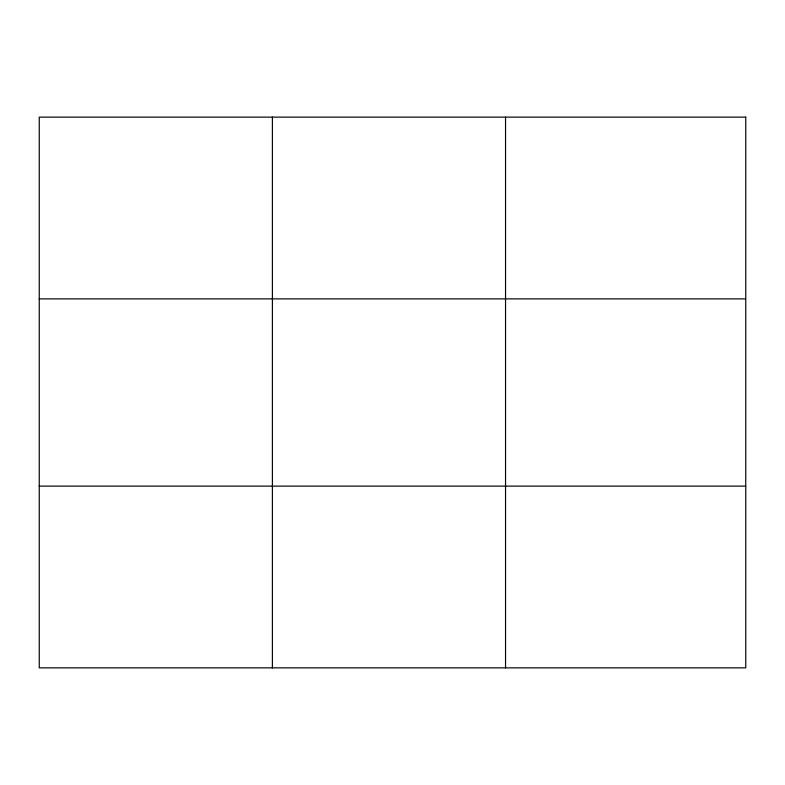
<?xml version="1.0" encoding="UTF-8"?>
<svg xmlns="http://www.w3.org/2000/svg" width="785" height="785" viewBox="0 0 785 785"><rect width="100%" height="100%" fill="white"/><g stroke="black" fill="none" stroke-linecap="round" stroke-linejoin="round"><path stroke-width="1.18" d="M272.395 667.868L272.395 117.132M505.54 667.868L505.54 117.132M39.25 298.879L745.75 298.879M39.25 486.121L745.75 486.121M745.75 117.132L745.75 667.868L39.25 667.868L39.25 117.132L745.75 117.132"/></g></svg>
